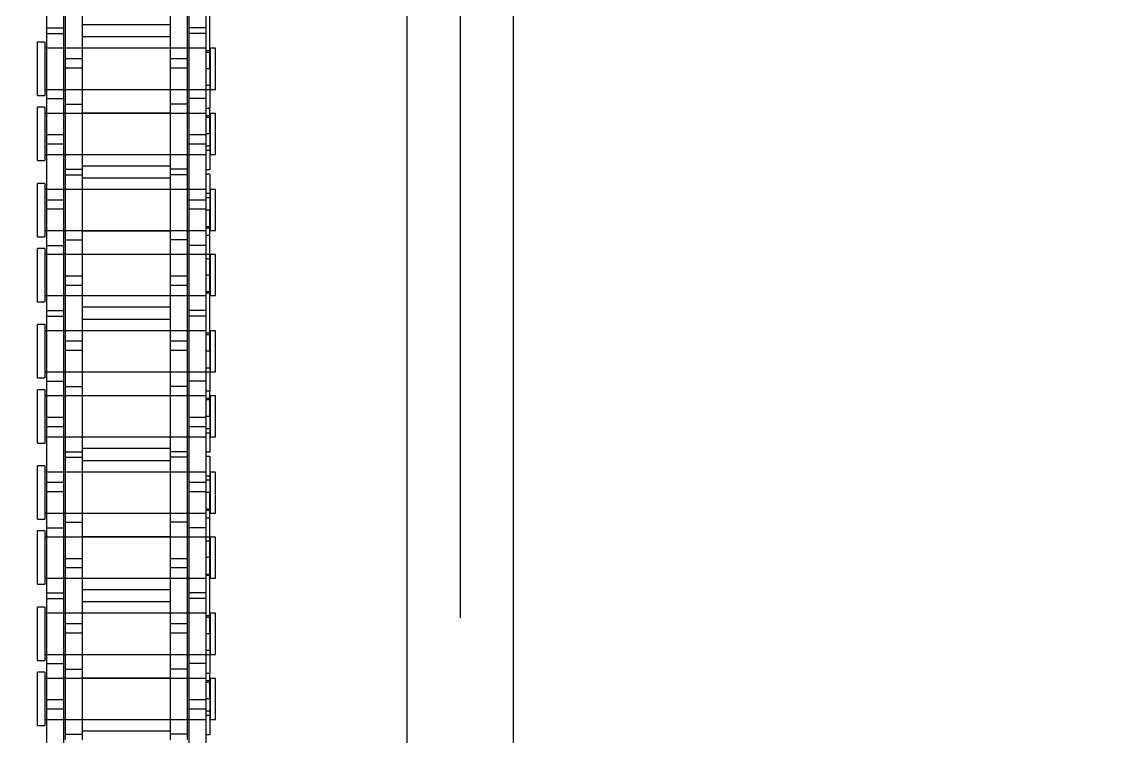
# Model space of a CAD drawing. Header units: metres. Extents: x 0 to 63075, y 0 to 44550.
# Drawn here: x 14140.1 to 14239.1, y 30803.5 to 30867.8 of the extents above; entities that cross this region are included whole.
import ezdxf

# ---------------------------------------------------------------- set-up
doc = ezdxf.new("R2010")
doc.units = ezdxf.units.M
doc.header["$LTSCALE"] = 75
doc.linetypes.add('HIDDEN2', pattern=[4.7625, 3.175, -1.5875])
for name, color, linetype in [('SDM', 7, 'Continuous'), ('SL1', 8, 'Continuous'), ('SL4', 4, 'Continuous'), ('ST1', 7, 'HIDDEN2')]:
    doc.layers.add(name, color=color, linetype=linetype)

# ---------------------------------------------------------------- blocks, each defined once
blk = doc.blocks.new('A$C52ce5e24')
at = {"layer": 'SL1'}
for radius, start, end in [(1221.5, 124.209852, 67.294357), (1158, 126.374154, 69.370009), (1150, 126.668292, 69.219881)]:
    blk.add_arc((6551.95, 10099.982), radius, start, end, dxfattribs=at)
blk = doc.blocks.new('A$Cb6dca9d5')
at = {"layer": 'SL4'}
for p, q in [((337.765, 4619.715), (337.765, 3669.713)), ((328.24, 3669.713), (328.24, 4459.475))]:
    blk.add_line(p, q, dxfattribs=at)
at = {"layer": 'ST1'}
for p, q in [((333.003, 4669.713), (333.003, 3669.713)), ((328.24, 3669.713), (328.24, 4459.475)), ((310.489, 4123.775), (310.489, 4136.475)), ((295.843, 4126.95), (295.843, 4133.3)), ((297.363, 4126.95), (297.363, 4133.3)), ((308.637, 4126.95), (308.637, 4133.3)), ((310.157, 4126.95), (310.157, 4133.3)), ((297.515, 4120.6), (297.515, 4129.695)), ((299.035, 4120.6), (299.035, 4129.695)), ((306.965, 4120.6), (306.965, 4129.695)), ((308.485, 4120.6), (308.485, 4129.695)), ((295.843, 4127.452), (297.363, 4127.452)), ((306.965, 4127.735), (299.035, 4127.735)), ((310.157, 4127.452), (308.637, 4127.452)), ((295, 4121.376), (295, 4126.173)), ((295.659, 4126.173), (295, 4126.173)), ((295.659, 4126.173), (295.659, 4121.376)), ((295.843, 4126.95), (297.363, 4126.95)), ((295.843, 4117.855), (295.843, 4126.95)), ((297.363, 4117.855), (297.363, 4126.95)), ((299.035, 4126.667), (306.965, 4126.667)), ((310.157, 4126.95), (308.637, 4126.95)), ((308.637, 4117.855), (308.637, 4126.95)), ((310.157, 4117.855), (310.157, 4126.95)), ((310.157, 4125.62), (295.659, 4125.62)), ((297.363, 4125.62), (295.843, 4125.62)), ((299.035, 4125.62), (297.515, 4125.62)), ((306.965, 4125.62), (299.035, 4125.62)), ((308.485, 4125.62), (306.965, 4125.62)), ((310.157, 4125.62), (308.637, 4125.62)), ((310.489, 4125.394), (310.157, 4125.394)), ((310.526, 4125.251), (310.157, 4125.251)), ((310.526, 4125.62), (310.526, 4121.93)), ((311, 4125.62), (310.526, 4125.62)), ((311, 4121.93), (311, 4125.62)), ((297.515, 4124.707), (299.035, 4124.707)), ((306.965, 4124.707), (308.485, 4124.707)), ((299.035, 4123.847), (297.515, 4123.847)), ((308.485, 4123.847), (306.965, 4123.847)), ((310.489, 4123.775), (310.157, 4123.775)), ((310.489, 4123.775), (310.489, 4120.223)), ((310.157, 4122.299), (310.526, 4122.299)), ((295, 4121.376), (295.659, 4121.376)), ((295.659, 4121.93), (310.157, 4121.93)), ((295.843, 4121.93), (297.363, 4121.93)), ((297.515, 4121.93), (299.035, 4121.93)), ((299.035, 4121.93), (306.965, 4121.93)), ((306.965, 4121.887), (299.035, 4121.887)), ((306.965, 4121.93), (308.485, 4121.93)), ((308.637, 4121.93), (310.489, 4121.93)), ((310.526, 4121.93), (311, 4121.93)), ((295, 4115.528), (295, 4120.325)), ((295.659, 4120.325), (295, 4120.325)), ((295.659, 4120.325), (295.659, 4115.528)), ((295.843, 4121.102), (297.363, 4121.102)), ((297.515, 4120.6), (299.035, 4120.6)), ((297.515, 4114.25), (297.515, 4120.6)), ((299.035, 4114.25), (299.035, 4120.6)), ((308.485, 4120.6), (306.965, 4120.6)), ((306.965, 4114.25), (306.965, 4120.6)), ((308.485, 4114.25), (308.485, 4120.6)), ((310.157, 4121.102), (308.637, 4121.102)), ((310.157, 4120.223), (310.489, 4120.223)), ((310.489, 4117.927), (310.489, 4120.223)), ((310.157, 4119.772), (295.659, 4119.772)), ((297.363, 4119.772), (295.843, 4119.772)), ((299.035, 4119.772), (297.515, 4119.772)), ((299.035, 4119.815), (306.965, 4119.815)), ((306.965, 4119.772), (299.035, 4119.772)), ((308.485, 4119.772), (306.965, 4119.772)), ((310.157, 4119.772), (308.637, 4119.772)), ((310.489, 4119.546), (310.157, 4119.546)), ((310.526, 4119.403), (310.157, 4119.403)), ((310.526, 4119.772), (310.526, 4116.082)), ((311, 4119.772), (310.526, 4119.772)), ((311, 4116.082), (311, 4119.772)), ((295.843, 4116.995), (295.843, 4117.855)), ((295.843, 4117.855), (297.363, 4117.855)), ((297.363, 4116.995), (297.363, 4117.855)), ((308.637, 4116.995), (308.637, 4117.855)), ((308.637, 4117.855), (310.157, 4117.855)), ((310.489, 4117.927), (310.157, 4117.927)), ((310.157, 4116.995), (310.157, 4117.855)), ((310.489, 4117.927), (310.489, 4114.696)), ((295.843, 4107.9), (295.843, 4116.995)), ((297.363, 4116.995), (295.843, 4116.995)), ((297.363, 4107.9), (297.363, 4116.995)), ((308.637, 4107.9), (308.637, 4116.995)), ((310.157, 4116.995), (308.637, 4116.995)), ((310.157, 4107.9), (310.157, 4116.995)), ((310.489, 4116.82), (310.157, 4116.82)), ((310.157, 4116.451), (310.526, 4116.451)), ((295, 4115.528), (295.659, 4115.528)), ((295.659, 4116.082), (310.157, 4116.082)), ((295.843, 4116.082), (297.363, 4116.082)), ((297.515, 4116.082), (299.035, 4116.082)), ((299.035, 4116.082), (306.965, 4116.082)), ((306.965, 4116.082), (308.485, 4116.082)), ((308.637, 4116.082), (310.157, 4116.082)), ((310.526, 4116.082), (311, 4116.082)), ((297.515, 4114.752), (299.035, 4114.752)), ((297.515, 4114.25), (299.035, 4114.25)), ((297.515, 4105.155), (297.515, 4114.25)), ((306.965, 4115.035), (299.035, 4115.035)), ((299.035, 4105.155), (299.035, 4114.25)), ((308.485, 4114.752), (306.965, 4114.752)), ((308.485, 4114.25), (306.965, 4114.25)), ((306.965, 4105.155), (306.965, 4114.25)), ((308.485, 4105.155), (308.485, 4114.25)), ((310.489, 4114.696), (310.157, 4114.696)), ((310.489, 4114.306), (310.157, 4114.306)), ((310.489, 4114.306), (310.489, 4111.075)), ((295, 4108.676), (295, 4113.473)), ((295.659, 4113.473), (295, 4113.473)), ((295.659, 4113.473), (295.659, 4108.676)), ((299.035, 4113.967), (306.965, 4113.967)), ((310.157, 4112.92), (295.659, 4112.92)), ((297.363, 4112.92), (295.843, 4112.92)), ((299.035, 4112.92), (297.515, 4112.92)), ((306.965, 4112.92), (299.035, 4112.92)), ((308.485, 4112.92), (306.965, 4112.92)), ((310.157, 4112.92), (308.637, 4112.92)), ((310.526, 4112.551), (310.157, 4112.551)), ((310.526, 4112.92), (310.526, 4109.23)), ((311, 4112.92), (310.526, 4112.92)), ((311, 4109.23), (311, 4112.92)), ((295.843, 4112.007), (297.363, 4112.007)), ((308.637, 4112.007), (310.157, 4112.007)), ((310.489, 4112.182), (310.157, 4112.182)), ((297.363, 4111.147), (295.843, 4111.147)), ((310.157, 4111.147), (308.637, 4111.147)), ((310.489, 4111.075), (310.157, 4111.075)), ((310.489, 4098.375), (310.489, 4111.075)), ((295.659, 4109.23), (310.157, 4109.23)), ((295.843, 4109.23), (297.363, 4109.23)), ((297.515, 4109.23), (299.035, 4109.23)), ((299.035, 4109.23), (306.965, 4109.23)), ((306.965, 4109.23), (308.485, 4109.23)), ((308.637, 4109.23), (310.157, 4109.23)), ((310.157, 4109.599), (310.526, 4109.599)), ((310.489, 4109.456), (310.157, 4109.456)), ((310.526, 4109.23), (311, 4109.23)), ((295, 4108.676), (295.659, 4108.676)), ((297.515, 4108.402), (299.035, 4108.402)), ((306.965, 4109.187), (299.035, 4109.187)), ((308.485, 4108.402), (306.965, 4108.402)), ((310.489, 4108.779), (310.157, 4108.779)), ((295, 4102.828), (295, 4107.625)), ((295.659, 4107.625), (295, 4107.625)), ((295.659, 4107.625), (295.659, 4102.828)), ((295.843, 4107.9), (297.363, 4107.9)), ((295.843, 4101.55), (295.843, 4107.9)), ((297.363, 4101.55), (297.363, 4107.9)), ((310.157, 4107.9), (308.637, 4107.9)), ((308.637, 4101.55), (308.637, 4107.9)), ((310.157, 4101.55), (310.157, 4107.9)), ((310.157, 4107.072), (295.659, 4107.072)), ((297.363, 4107.072), (295.843, 4107.072)), ((299.035, 4107.072), (297.515, 4107.072)), ((299.035, 4107.115), (306.965, 4107.115)), ((306.965, 4107.072), (299.035, 4107.072)), ((308.485, 4107.072), (306.965, 4107.072)), ((310.489, 4107.072), (308.637, 4107.072)), ((310.526, 4106.703), (310.157, 4106.703)), ((310.526, 4107.072), (310.526, 4103.382)), ((311, 4107.072), (310.526, 4107.072)), ((311, 4103.382), (311, 4107.072)), ((297.515, 4104.295), (297.515, 4105.155)), ((297.515, 4105.155), (299.035, 4105.155)), ((297.515, 4095.2), (297.515, 4104.295)), ((299.035, 4104.295), (297.515, 4104.295)), ((299.035, 4104.295), (299.035, 4105.155)), ((299.035, 4095.2), (299.035, 4104.295)), ((306.965, 4104.295), (306.965, 4105.155)), ((306.965, 4105.155), (308.485, 4105.155)), ((306.965, 4095.2), (306.965, 4104.295)), ((308.485, 4104.295), (306.965, 4104.295)), ((308.485, 4104.295), (308.485, 4105.155)), ((308.485, 4095.2), (308.485, 4104.295)), ((310.489, 4105.227), (310.157, 4105.227)), ((295.659, 4103.382), (310.157, 4103.382)), ((295.843, 4103.382), (297.363, 4103.382)), ((297.515, 4103.382), (299.035, 4103.382)), ((299.035, 4103.382), (306.965, 4103.382)), ((306.965, 4103.382), (308.485, 4103.382)), ((308.637, 4103.382), (310.157, 4103.382)), ((310.157, 4103.751), (310.526, 4103.751)), ((310.489, 4103.608), (310.157, 4103.608)), ((310.526, 4103.382), (311, 4103.382)), ((295, 4102.828), (295.659, 4102.828)), ((306.965, 4102.335), (299.035, 4102.335)), ((295.843, 4102.052), (297.363, 4102.052)), ((295.843, 4101.55), (297.363, 4101.55)), ((295.843, 4092.455), (295.843, 4101.55)), ((297.363, 4092.455), (297.363, 4101.55)), ((310.157, 4102.052), (308.637, 4102.052)), ((310.157, 4101.55), (308.637, 4101.55)), ((308.637, 4092.455), (308.637, 4101.55)), ((310.157, 4092.455), (310.157, 4101.55)), ((295, 4095.976), (295, 4100.773)), ((295.659, 4100.773), (295, 4100.773)), ((295.659, 4100.773), (295.659, 4095.976)), ((299.035, 4101.267), (306.965, 4101.267)), ((310.157, 4100.22), (295.659, 4100.22)), ((297.363, 4100.22), (295.843, 4100.22)), ((299.035, 4100.22), (297.515, 4100.22)), ((306.965, 4100.22), (299.035, 4100.22)), ((308.485, 4100.22), (306.965, 4100.22)), ((310.157, 4100.22), (308.637, 4100.22)), ((310.489, 4099.994), (310.157, 4099.994)), ((310.526, 4099.851), (310.157, 4099.851)), ((310.526, 4100.22), (310.526, 4096.53)), ((311, 4100.22), (310.526, 4100.22)), ((311, 4096.53), (311, 4100.22)), ((297.515, 4099.307), (299.035, 4099.307)), ((299.035, 4098.447), (297.515, 4098.447)), ((306.965, 4099.307), (308.485, 4099.307)), ((308.485, 4098.447), (306.965, 4098.447)), ((310.489, 4098.375), (310.157, 4098.375)), ((310.489, 4098.375), (310.489, 4094.823)), ((295.659, 4096.53), (310.157, 4096.53)), ((295.843, 4096.53), (297.363, 4096.53)), ((297.515, 4096.53), (299.035, 4096.53)), ((299.035, 4096.53), (306.965, 4096.53)), ((306.965, 4096.487), (299.035, 4096.487)), ((306.965, 4096.53), (308.485, 4096.53)), ((308.637, 4096.53), (310.489, 4096.53)), ((310.157, 4096.899), (310.526, 4096.899)), ((310.526, 4096.53), (311, 4096.53)), ((295, 4095.976), (295.659, 4095.976)), ((295.843, 4095.702), (297.363, 4095.702)), ((310.157, 4095.702), (308.637, 4095.702)), ((295, 4090.128), (295, 4094.925)), ((295.659, 4094.925), (295, 4094.925)), ((295.659, 4094.925), (295.659, 4090.128)), ((310.157, 4094.372), (295.659, 4094.372)), ((297.363, 4094.372), (295.843, 4094.372)), ((297.515, 4095.2), (299.035, 4095.2)), ((297.515, 4088.85), (297.515, 4095.2)), ((299.035, 4094.372), (297.515, 4094.372)), ((299.035, 4088.85), (299.035, 4095.2)), ((299.035, 4094.415), (306.965, 4094.415)), ((306.965, 4094.372), (299.035, 4094.372)), ((308.485, 4095.2), (306.965, 4095.2)), ((306.965, 4088.85), (306.965, 4095.2)), ((308.485, 4094.372), (306.965, 4094.372)), ((308.485, 4088.85), (308.485, 4095.2)), ((310.157, 4094.372), (308.637, 4094.372)), ((310.157, 4094.823), (310.489, 4094.823)), ((310.489, 4092.527), (310.489, 4094.823)), ((310.526, 4094.372), (310.526, 4090.682)), ((311, 4094.372), (310.526, 4094.372)), ((311, 4090.682), (311, 4094.372)), ((310.489, 4094.146), (310.157, 4094.146)), ((310.526, 4094.003), (310.157, 4094.003)), ((295.843, 4091.595), (295.843, 4092.455)), ((295.843, 4092.455), (297.363, 4092.455)), ((297.363, 4091.595), (297.363, 4092.455)), ((308.637, 4091.595), (308.637, 4092.455)), ((308.637, 4092.455), (310.157, 4092.455)), ((310.489, 4092.527), (310.157, 4092.527)), ((310.157, 4091.595), (310.157, 4092.455)), ((310.489, 4092.527), (310.489, 4089.296)), ((295.843, 4082.5), (295.843, 4091.595)), ((297.363, 4091.595), (295.843, 4091.595)), ((297.363, 4082.5), (297.363, 4091.595)), ((308.637, 4082.5), (308.637, 4091.595)), ((310.157, 4091.595), (308.637, 4091.595)), ((310.157, 4082.5), (310.157, 4091.595)), ((310.489, 4091.42), (310.157, 4091.42)), ((295.659, 4090.682), (310.157, 4090.682)), ((295.843, 4090.682), (297.363, 4090.682)), ((297.515, 4090.682), (299.035, 4090.682)), ((299.035, 4090.682), (306.965, 4090.682)), ((306.965, 4090.682), (308.485, 4090.682)), ((308.637, 4090.682), (310.157, 4090.682)), ((310.157, 4091.051), (310.526, 4091.051)), ((310.526, 4090.682), (311, 4090.682)), ((295, 4090.128), (295.659, 4090.128)), ((306.965, 4089.635), (299.035, 4089.635)), ((297.515, 4089.352), (299.035, 4089.352)), ((297.515, 4088.85), (299.035, 4088.85)), ((297.515, 4079.755), (297.515, 4088.85)), ((299.035, 4079.755), (299.035, 4088.85)), ((299.035, 4088.567), (306.965, 4088.567)), ((308.485, 4089.352), (306.965, 4089.352)), ((308.485, 4088.85), (306.965, 4088.85)), ((306.965, 4079.755), (306.965, 4088.85)), ((308.485, 4079.755), (308.485, 4088.85)), ((310.489, 4089.296), (310.157, 4089.296)), ((310.489, 4088.906), (310.157, 4088.906)), ((310.489, 4088.906), (310.489, 4085.675)), ((295, 4083.276), (295, 4088.073)), ((295.659, 4088.073), (295, 4088.073)), ((295.659, 4088.073), (295.659, 4083.276)), ((310.157, 4087.52), (295.659, 4087.52)), ((297.363, 4087.52), (295.843, 4087.52)), ((299.035, 4087.52), (297.515, 4087.52)), ((306.965, 4087.52), (299.035, 4087.52)), ((308.485, 4087.52), (306.965, 4087.52)), ((310.157, 4087.52), (308.637, 4087.52)), ((310.526, 4087.52), (310.526, 4083.83)), ((311, 4087.52), (310.526, 4087.52)), ((311, 4083.83), (311, 4087.52)), ((295.843, 4086.607), (297.363, 4086.607)), ((308.637, 4086.607), (310.157, 4086.607)), ((310.526, 4087.151), (310.157, 4087.151)), ((310.489, 4086.782), (310.157, 4086.782)), ((297.363, 4085.747), (295.843, 4085.747)), ((310.157, 4085.747), (308.637, 4085.747)), ((310.489, 4085.675), (310.157, 4085.675)), ((310.489, 4072.975), (310.489, 4085.675)), ((295.659, 4083.83), (310.157, 4083.83)), ((295.843, 4083.83), (297.363, 4083.83)), ((297.515, 4083.83), (299.035, 4083.83)), ((299.035, 4083.83), (306.965, 4083.83)), ((306.965, 4083.787), (299.035, 4083.787)), ((306.965, 4083.83), (308.485, 4083.83)), ((308.637, 4083.83), (310.157, 4083.83)), ((310.157, 4084.199), (310.526, 4084.199)), ((310.489, 4084.056), (310.157, 4084.056)), ((310.526, 4083.83), (311, 4083.83)), ((295, 4083.276), (295.659, 4083.276)), ((295.843, 4082.5), (297.363, 4082.5)), ((295.843, 4076.15), (295.843, 4082.5)), ((297.363, 4076.15), (297.363, 4082.5)), ((297.515, 4083.002), (299.035, 4083.002)), ((308.485, 4083.002), (306.965, 4083.002)), ((310.157, 4082.5), (308.637, 4082.5)), ((308.637, 4076.15), (308.637, 4082.5)), ((310.489, 4083.379), (310.157, 4083.379)), ((310.157, 4076.15), (310.157, 4082.5)), ((295, 4077.428), (295, 4082.225)), ((295.659, 4082.225), (295, 4082.225)), ((295.659, 4082.225), (295.659, 4077.428)), ((310.157, 4081.672), (295.659, 4081.672)), ((297.363, 4081.672), (295.843, 4081.672)), ((299.035, 4081.672), (297.515, 4081.672)), ((299.035, 4081.715), (306.965, 4081.715)), ((306.965, 4081.672), (299.035, 4081.672)), ((308.485, 4081.672), (306.965, 4081.672)), ((310.489, 4081.672), (308.637, 4081.672)), ((310.526, 4081.672), (310.526, 4077.982)), ((311, 4081.672), (310.526, 4081.672)), ((311, 4077.982), (311, 4081.672)), ((310.526, 4081.303), (310.157, 4081.303)), ((297.515, 4078.895), (297.515, 4079.755)), ((297.515, 4079.755), (299.035, 4079.755)), ((299.035, 4078.895), (299.035, 4079.755)), ((306.965, 4078.895), (306.965, 4079.755)), ((306.965, 4079.755), (308.485, 4079.755)), ((308.485, 4078.895), (308.485, 4079.755)), ((310.489, 4079.827), (310.157, 4079.827)), ((297.515, 4069.8), (297.515, 4078.895)), ((299.035, 4078.895), (297.515, 4078.895)), ((299.035, 4069.8), (299.035, 4078.895)), ((306.965, 4069.8), (306.965, 4078.895)), ((308.485, 4078.895), (306.965, 4078.895)), ((308.485, 4069.8), (308.485, 4078.895)), ((295.659, 4077.982), (310.157, 4077.982)), ((295.843, 4077.982), (297.363, 4077.982)), ((297.515, 4077.982), (299.035, 4077.982)), ((299.035, 4077.982), (306.965, 4077.982)), ((306.965, 4077.982), (308.485, 4077.982)), ((308.637, 4077.982), (310.157, 4077.982)), ((310.157, 4078.351), (310.526, 4078.351)), ((310.489, 4078.208), (310.157, 4078.208)), ((310.526, 4077.982), (311, 4077.982)), ((295, 4077.428), (295.659, 4077.428)), ((295.843, 4076.652), (297.363, 4076.652)), ((306.965, 4076.935), (299.035, 4076.935)), ((310.157, 4076.652), (308.637, 4076.652)), ((295.843, 4076.15), (297.363, 4076.15)), ((295.843, 4067.055), (295.843, 4076.15)), ((297.363, 4067.055), (297.363, 4076.15)), ((299.035, 4075.867), (306.965, 4075.867)), ((310.157, 4076.15), (308.637, 4076.15)), ((308.637, 4067.055), (308.637, 4076.15)), ((310.157, 4067.055), (310.157, 4076.15)), ((295, 4070.576), (295, 4075.373)), ((295.659, 4075.373), (295, 4075.373)), ((295.659, 4075.373), (295.659, 4070.576)), ((310.157, 4074.82), (295.659, 4074.82)), ((297.363, 4074.82), (295.843, 4074.82)), ((299.035, 4074.82), (297.515, 4074.82)), ((306.965, 4074.82), (299.035, 4074.82)), ((308.485, 4074.82), (306.965, 4074.82)), ((310.157, 4074.82), (308.637, 4074.82)), ((310.489, 4074.594), (310.157, 4074.594)), ((310.526, 4074.82), (310.526, 4071.13)), ((311, 4074.82), (310.526, 4074.82)), ((311, 4071.13), (311, 4074.82)), ((297.515, 4073.907), (299.035, 4073.907)), ((306.965, 4073.907), (308.485, 4073.907)), ((310.526, 4074.451), (310.157, 4074.451)), ((299.035, 4073.047), (297.515, 4073.047)), ((308.485, 4073.047), (306.965, 4073.047)), ((310.489, 4072.975), (310.157, 4072.975)), ((310.489, 4072.975), (310.489, 4069.423)), ((295.659, 4071.13), (310.157, 4071.13)), ((295.843, 4071.13), (297.363, 4071.13)), ((297.515, 4071.13), (299.035, 4071.13)), ((299.035, 4071.13), (306.965, 4071.13)), ((306.965, 4071.087), (299.035, 4071.087)), ((306.965, 4071.13), (308.485, 4071.13)), ((308.637, 4071.13), (310.489, 4071.13)), ((310.157, 4071.499), (310.526, 4071.499)), ((310.526, 4071.13), (311, 4071.13)), ((295, 4070.576), (295.659, 4070.576)), ((295.843, 4070.302), (297.363, 4070.302)), ((297.515, 4069.8), (299.035, 4069.8)), ((297.515, 4063.45), (297.515, 4069.8)), ((299.035, 4063.45), (299.035, 4069.8)), ((308.485, 4069.8), (306.965, 4069.8)), ((306.965, 4063.45), (306.965, 4069.8)), ((308.485, 4063.45), (308.485, 4069.8)), ((310.157, 4070.302), (308.637, 4070.302)), ((295, 4064.728), (295, 4069.525)), ((295.659, 4069.525), (295, 4069.525)), ((295.659, 4069.525), (295.659, 4064.728)), ((310.157, 4068.972), (295.659, 4068.972)), ((297.363, 4068.972), (295.843, 4068.972)), ((299.035, 4068.972), (297.515, 4068.972)), ((299.035, 4069.015), (306.965, 4069.015)), ((306.965, 4068.972), (299.035, 4068.972)), ((308.485, 4068.972), (306.965, 4068.972)), ((310.157, 4068.972), (308.637, 4068.972)), ((310.157, 4069.423), (310.489, 4069.423)), ((310.489, 4068.746), (310.157, 4068.746)), ((310.489, 4067.127), (310.489, 4069.423)), ((310.526, 4068.972), (310.526, 4065.282)), ((311, 4068.972), (310.526, 4068.972)), ((311, 4065.282), (311, 4068.972)), ((310.526, 4068.603), (310.157, 4068.603)), ((295.843, 4066.195), (295.843, 4067.055)), ((295.843, 4067.055), (297.363, 4067.055)), ((297.363, 4066.195), (297.363, 4067.055)), ((308.637, 4066.195), (308.637, 4067.055)), ((308.637, 4067.055), (310.157, 4067.055)), ((310.489, 4067.127), (310.157, 4067.127)), ((310.157, 4066.195), (310.157, 4067.055)), ((310.489, 4067.127), (310.489, 4063.896)), ((295.843, 4057.1), (295.843, 4066.195)), ((297.363, 4066.195), (295.843, 4066.195)), ((297.363, 4057.1), (297.363, 4066.195)), ((308.637, 4057.1), (308.637, 4066.195)), ((310.157, 4066.195), (308.637, 4066.195)), ((310.157, 4057.1), (310.157, 4066.195)), ((310.489, 4066.02), (310.157, 4066.02)), ((310.157, 4065.651), (310.526, 4065.651)), ((295, 4064.728), (295.659, 4064.728)), ((295.659, 4065.282), (310.157, 4065.282)), ((295.843, 4065.282), (297.363, 4065.282)), ((297.515, 4065.282), (299.035, 4065.282)), ((299.035, 4065.282), (306.965, 4065.282)), ((306.965, 4065.282), (308.485, 4065.282)), ((308.637, 4065.282), (310.157, 4065.282)), ((310.526, 4065.282), (311, 4065.282)), ((297.515, 4063.952), (299.035, 4063.952)), ((306.965, 4064.235), (299.035, 4064.235)), ((308.485, 4063.952), (306.965, 4063.952)), ((310.489, 4063.896), (310.157, 4063.896))]:
    blk.add_line(p, q, dxfattribs=at)
for radius in [1157.277, 1163.627]:
    blk.add_arc((964.99, 4911.715), radius, 217.817651, 237.031191, dxfattribs=at)

msp = doc.modelspace()

# ---------------------------------------------------------------- block references
at = {"layer": 'SDM'}
for name, p in [('A$C52ce5e24', (8259.513, 21551.5)), ('A$Cb6dca9d5', (13846.469, 26739.769))]:
    msp.add_blockref(name, p, dxfattribs=at)

doc.saveas('drawing.dxf')
